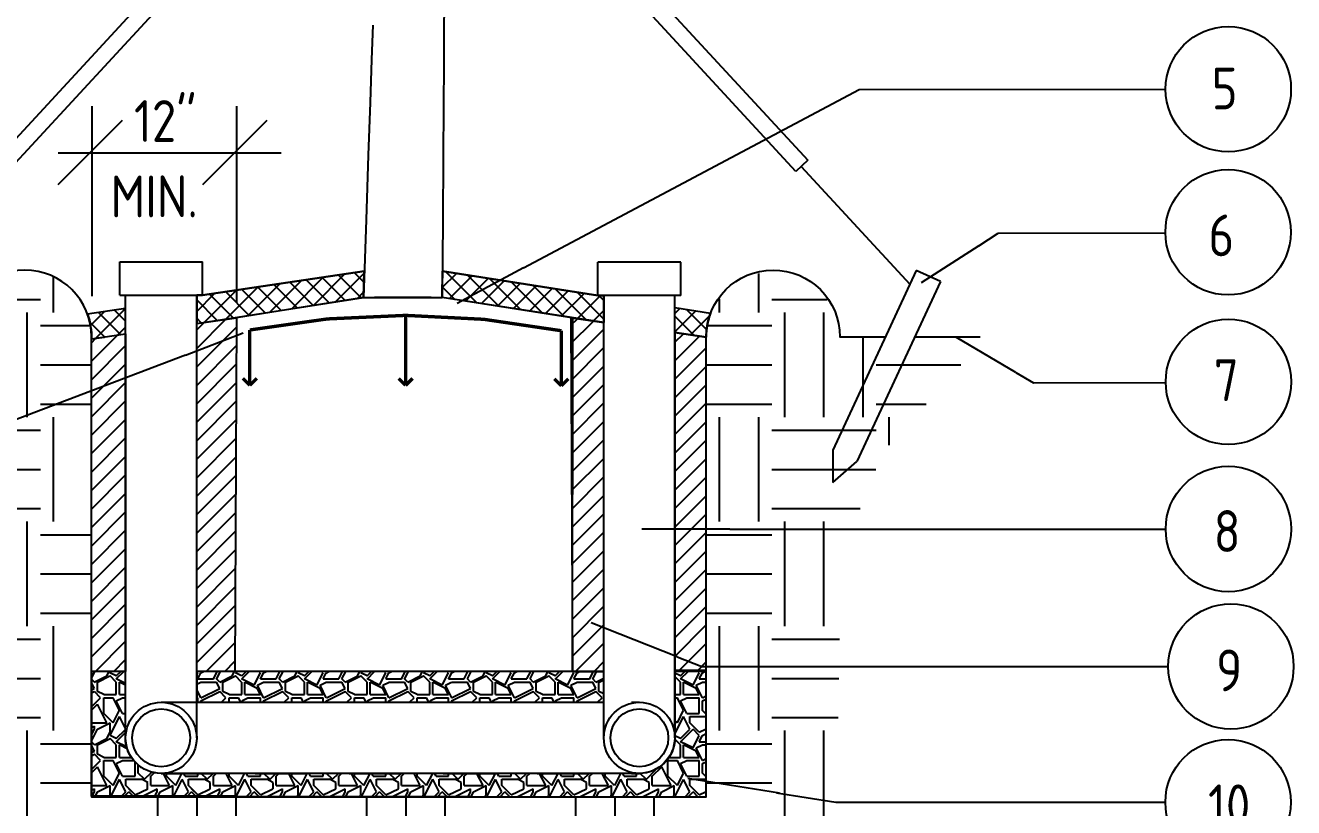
# Model space of a CAD drawing. Extents: x 38.2 to 46.7, y 0 to 11.
# Drawn here: x 40.08 to 43.115, y 2.047 to 3.919 of the extents above; entities that cross this region are included whole.
import ezdxf

# ---------------------------------------------------------------- set-up
doc = ezdxf.new("R2010")
doc.units = 0
doc.header["$MEASUREMENT"] = 0
doc.linetypes.add('HIDDEN2', pattern=[0.1875, 0.125, -0.0625])
doc.layers.get('0').update_dxf_attribs({"linetype": 'CONTINUOUS'})
for name, color, linetype in [('DETAIL', 3, 'CONTINUOUS'), ('HATCH', 7, 'CONTINUOUS'), ('TELV4', 4, 'CONTINUOUS'), ('TEXT', 1, 'CONTINUOUS')]:
    doc.layers.add(name, color=color, linetype=linetype)
doc.styles.add('ARCHITXT', font='ARCHITXT.SHX', dxfattribs={"height": 0.125})
pattern_1 = [(45, (0, 0), (-0.02209708691207961, 0.02209708691207961), [])]
pattern_2 = [(0, (0.03, 0), (0.15, 0.15), [0.045, -0.105]), (0, (0.12, 0.015), (0.15, 0.15), [0.0375, -0.1125]), (0, (0.1125, 0.0225), (0.15, 0.15), [0.03, -0.12]), (0, (0.0675, 0.06), (0.15, 0.15), [0.0225, -0.0225, 0.03, -0.075]), (0, (0.0675, 0.0675), (0.15, 0.15), [0.03, -0.0075, 0.0375, -0.075]), (0, (0, 0.0975), (0.15, 0.15), [0.0375, -0.1125]), (0, (0.1425, 0.105), (0.15, 0.15), [0.0375, -0.1125]), (90, (0, 0.03), (-0.15, 0.15), [0.0225, -0.1275]), (90, (0.0225, 0.1425), (-0.15, 0.15), [0.015, -0.135]), (90, (0.03, 0), (-0.15, 0.15), [0.0225, -0.1275]), (90, (0.045, 0.135), (-0.15, 0.15), [0.0075, -0.1425]), (90, (0.0525, 0.075), (-0.15, 0.15), [0.0225, -0.1275]), (90, (0.0675, 0.0225), (-0.15, 0.15), [0.0375, -0.1125]), (90, (0.0825, 0.1275), (-0.15, 0.15), [0.0225, -0.1275]), (90, (0.0975, 0.0675), (-0.15, 0.15), [0.03, -0.12]), (90, (0.105, 0.0675), (-0.15, 0.15), [0.03, -0.12]), (90, (0.12, 0), (-0.15, 0.15), [0.015, -0.135]), (90, (0.1425, 0.0225), (-0.15, 0.15), [0.0375, -0.1125]), (45, (0.015, 0.015), (1.665334536937735e-17, 0.1500000000028537), [0.0636396, -0.148492434345]), (45, (0.03, 0.0225), (1.665334536937735e-17, 0.1500000000028537), [0.0318198, -0.180312234345]), (45, (0.0975, 0.105), (1.665334536937735e-17, 0.1500000000028537), [0.042426405, -0.169705629345]), (45, (0.0975, 0.1125), (1.665334536937735e-17, 0.1500000000028537), [0.0318198, -0.180312234345]), (135, (0.045, 0.0975), (-0.1500000000028537, 1.665334536937735e-17), [0.01060665, -0.201525384345]), (135, (0.015, 0.015), (-0.1500000000028537, 1.665334536937735e-17), [0.02121315, -0.190918884345]), (135, (0.06, 0.06), (-0.1500000000028537, 1.665334536937735e-17), [0.02121315, -0.190918884345]), (135, (0.0975, 0.0975), (-0.1500000000028537, 1.665334536937735e-17), [0.02121315, -0.190918884345]), (135, (0.1425, 0.1275), (-0.1500000000028537, 1.665334536937735e-17), [0.0318198, -0.180312234345]), (135, (0.1425, 0.12), (-0.1500000000028537, 1.665334536937735e-17), [0.02121315, -0.190918884345]), (135, (0.135, 0.135), (-0.1500000000028537, 1.665334536937735e-17), [0.02121315, -0.190918884345]), (135, (0.09, 0), (-0.1500000000028537, 1.665334536937735e-17), [0.0318198, -0.180312234345]), (26.56505119999999, (0.135, 0.09), (0.1500000000000141, 6.000967223140918e-11), [0.01677, -0.3186401965499999]), (26.56505119999999, (0.0975, 0.0525), (0.1500000000000141, 6.000967223140918e-11), [0.01677, -0.3186401965499999]), (26.56505119999999, (0.045, 0.0975), (0.1500000000000141, 6.000967223140918e-11), [0.03354, -0.30187019655]), (26.56505119999999, (0.0525, 0.135), (0.1500000000000141, 6.000967223140918e-11), [0.03354, -0.30187019655]), (26.56505119999999, (0.0525, 0.0975), (0.1500000000000141, 6.000967223140918e-11), [0.03354, -0.30187019655]), (26.56505119999999, (0.1425, 0.1275), (0.1500000000000141, 6.000967223140918e-11), [0.03354, -0.30187019655]), (26.56505119999999, (0, 0.0525), (0.1500000000000141, 6.000967223140918e-11), [0.0503115, -0.28509869655]), (26.56505119999999, (0, 0.06), (0.1500000000000141, 6.000967223140918e-11), [0.0503115, -0.28509869655]), (26.56505119999999, (0, 0.12), (0.1500000000000141, 6.000967223140918e-11), [0.0503115, -0.28509869655]), (63.43494882, (0.075, 0.1125), (7.649797462150332e-12, 0.1500000000000141), [0.01677, -0.3186401965499999]), (63.43494882, (0.1425, 0.105), (7.649797462150332e-12, 0.1500000000000141), [0.01677, -0.20125019655, 0.03353999999999999, -0.08384999999999998]), (63.43494882, (0.1275, 0.09), (7.649797462150332e-12, 0.1500000000000141), [0.03353999999999999, -0.3018701965499999]), (63.43494882, (0.0375, 0.105), (7.649797462150332e-12, 0.1500000000000141), [0.03353999999999999, -0.3018701965499999]), (63.43494882, (0.03, 0.105), (7.649797462150332e-12, 0.1500000000000141), [0.03353999999999999, -0.3018701965499999]), (63.43494882, (0.0825, 0.12), (7.649797462150332e-12, 0.1500000000000141), [0.05031149999999999, -0.2850986965499999]), (116.5650512, (0.045, 0.0825), (-6.00097221914453e-11, 0.1500000000000141), [0.01677, -0.3186401965499999]), (116.5650512, (0.1425, 0.0675), (-6.00097221914453e-11, 0.1500000000000141), [0.01677, -0.3186401965499999]), (116.5650512, (0.1125, 0.0225), (-6.00097221914453e-11, 0.1500000000000141), [0.03353999999999999, -0.3018701965499999]), (116.5650512, (0.105, 0.03), (-6.00097221914453e-11, 0.1500000000000141), [0.03353999999999999, -0.3018701965499999]), (116.5650512, (0.12, 0.135), (-6.00097221914453e-11, 0.1500000000000141), [0.03353999999999999, -0.3018701965499999]), (116.5650512, (0, 0.06), (-6.00097221914453e-11, 0.1500000000000141), [0.03353999999999999, -0.3018701965499999]), (116.5650512, (0.075, 0), (-6.00097221914453e-11, 0.1500000000000141), [0.05031149999999999, -0.2850986965499999]), (153.43494882, (0.1275, 0.09), (-0.1500000000000141, 7.64984742218644e-12), [0.03354, -0.30187019655]), (153.43494882, (0.135, 0.0825), (-0.1500000000000141, 7.64984742218644e-12), [0.03354, -0.30187019655]), (153.43494882, (0.0225, 0.0075), (-0.1500000000000141, 7.64984742218644e-12), [0.01677, -0.3186401965499999]), (153.43494882, (0.0675, 0.0675), (-0.1500000000000141, 7.64984742218644e-12), [0.01677, -0.3186401965499999]), (153.43494882, (0.0975, 0.1125), (-0.1500000000000141, 7.64984742218644e-12), [0.01677, -0.3186401965499999])]
pattern_3 = [(45, (0, 0), (-0.02209708691207961, 0.02209708691207961), []), (135, (0, 0), (-0.02209708691207961, -0.02209708691207961), [])]

# ---------------------------------------------------------------- blocks, each defined once
blk = doc.blocks.new('AK')
blk.add_text('AK', height=0.001).set_placement((-0.0008503656796463588, -0.0004841765507990203))

msp = doc.modelspace()

# ---------------------------------------------------------------- hatches: boundary and pattern name
at = {"layer": 'DETAIL'}
h = msp.add_hatch(dxfattribs=at)
h.set_pattern_fill('ANSI37', color=9, scale=0.25)
h.set_pattern_definition(pattern_3)
h.paths.add_polyline_path([(40.8910788896658, 3.330886334230545), (40.50421065623917, 3.272976272580129), (40.49003877948993, 3.272349220628262), (40.49003877948993, 3.205363582042318), (40.88890530185918, 3.267745059309441)])
h = msp.add_hatch(dxfattribs=at)
h.set_pattern_fill('ANSI37', color=9, scale=0.25)
h.set_pattern_definition(pattern_3)
h.paths.add_polyline_path([(41.07784406733572, 3.330500520671763), (41.45007768713521, 3.272349220628262), (41.46424956388444, 3.272349220628262), (41.46424970509845, 3.207735385227446), (41.07744022721938, 3.267745059309441)])
h = msp.add_hatch(dxfattribs=at)
h.set_pattern_fill('ANSI37', color=9, scale=0.25)
h.set_pattern_definition(pattern_3)
edge = h.paths.add_edge_path()
edge.add_line((40.32000132042065, 3.18044097828612), (40.32000132042065, 3.241687956372476))
edge.add_line((40.32000132042065, 3.241687956372476), (40.22872526114811, 3.227675649380262))
edge.add_arc((40.07617784351496, 3.172802956643458), 0.1621163996476937, -1.5363150566117838, 19.784119382111328, ccw=False)
edge.add_line((40.23823596763123, 3.168456527920235), (40.32000132042065, 3.18044097828612))
h = msp.add_hatch(dxfattribs=at)
h.set_pattern_fill('ANSI31', color=9, scale=0.25)
h.set_pattern_definition(pattern_1)
h.paths.add_polyline_path([(40.58122183297957, 2.37333438939496), (40.49003877948993, 2.37333438939496), (40.49003877948993, 3.205363582042318), (40.58533201608333, 3.219330831313523)])
h = msp.add_hatch(dxfattribs=at)
h.set_pattern_fill('ANSI31', color=9, scale=0.25)
h.set_pattern_definition(pattern_1)
h.paths.add_polyline_path([(41.3892485638583, 2.37333438939496), (41.46425152868856, 2.37333438939496), (41.4642497050985, 3.207735385227438), (41.38513838075453, 3.219330831313523)])
h = msp.add_hatch(dxfattribs=at)
h.set_pattern_fill('ANSI37', color=9, scale=0.25)
h.set_pattern_definition(pattern_3)
edge = h.paths.add_edge_path()
edge.add_line((41.63428721669237, 3.183702283239093), (41.63428708584755, 3.243571551321755))
edge.add_line((41.63428708584755, 3.243571551321755), (41.7197052705466, 3.230227301304034))
edge.add_arc((41.88498740637653, 3.168922547138687), 0.17628515906842, 159.6496921171041, 178.6814733933748)
edge.add_line((41.70874892389812, 3.172978974320979), (41.63428721669231, 3.183702309248329))
h = msp.add_hatch(dxfattribs=at)
h.set_pattern_fill('ANSI31', color=9, scale=0.25)
h.set_pattern_definition(pattern_1)
h.paths.add_polyline_path([(40.32000132042065, 2.373187384841152), (40.23823596763123, 2.373187384841152), (40.23823596763123, 3.168456527920235), (40.32000132042065, 3.18044097828612)])
h = msp.add_hatch(dxfattribs=at)
h.set_pattern_fill('ANSI31', color=9, scale=0.25)
h.set_pattern_definition([(45, (-0.01618185972490238, 0.00326130495298127), (-0.02209708691207961, 0.02209708691207961), [])])
h.paths.add_polyline_path([(41.63428721669231, 2.376448689794134), (41.70924856385829, 2.376448689794134), (41.70924856385829, 3.172715104515808), (41.63428721669231, 3.183702283239102)])
h = msp.add_hatch(dxfattribs=at)
h.set_pattern_fill('GRAVEL', color=9, scale=0.15)
h.set_pattern_definition(pattern_2)
edge = h.paths.add_edge_path()
edge.add_line((40.32000132042065, 2.373187384841152), (40.23823596763123, 2.373187384841152))
edge.add_line((40.23823596763123, 2.373187384841152), (40.23823596763123, 2.073512609876802))
edge.add_line((40.23823596763123, 2.073512609876802), (41.70924856385829, 2.073512609876802))
edge.add_line((41.70924856385829, 2.073512609876802), (41.70924856385829, 2.373187384841152))
edge.add_line((41.70924856385829, 2.373187384841152), (41.63428898807911, 2.373187384841152))
edge.add_line((41.63428898807911, 2.373187384841152), (41.63393472587832, 2.214275452476701))
edge.add_arc((41.54787371114662, 2.215312650815968), 0.08606726460765698, 270.92996664245493, 359.3095106934482, ccw=False)
edge.add_line((41.54927060584777, 2.129256722942065), (40.40502004995529, 2.129256722942065))
edge.add_arc((40.4054072621576, 2.21525768551895), 0.08600183426788302, 180.6543933842541, 269.74203224718366, ccw=False)
edge.add_line((40.31941103714922, 2.214275452476701), (40.32000132042065, 2.373187384841152))
h = msp.add_hatch(dxfattribs=at)
h.set_pattern_fill('GRAVEL', color=9, scale=0.15)
h.set_pattern_definition(pattern_2)
h.paths.add_polyline_path([(41.46425169050402, 2.299294182011337), (41.46425152900984, 2.373187384841152), (40.49003877948993, 2.373187384841152), (40.49003877948993, 2.299294182011337)])
at = {"layer": 'HATCH'}
h = msp.add_hatch(dxfattribs=at)
h.set_pattern_fill('EARTH', color=256)
h.set_pattern_definition([(0, (-0.3842710160637353, -1.487424794601963), (0.25, 0.25), [0.25, -0.25]), (0, (-0.3842710160637353, -1.393674794601963), (0.25, 0.25), [0.25, -0.25]), (0, (-0.3842710160637353, -1.299924794601963), (0.25, 0.25), [0.25, -0.25]), (90, (-0.3530210160637353, -1.268674794601963), (-0.25, 0.25), [0.25, -0.25]), (90, (-0.2592710160637353, -1.268674794601963), (-0.25, 0.25), [0.25, -0.25]), (90, (-0.1655210160637353, -1.268674794601963), (-0.25, 0.25), [0.25, -0.25])])
edge = h.paths.add_edge_path()
edge.add_line((39.58307342415501, 3.173334389394959), (39.91823596763123, 3.173334389394959))
edge.add_arc((40.07823596763123, 3.173334389394959), 0.1600000000000037, 0, 180, ccw=False)
edge.add_line((40.23823596763123, 3.173334389394959), (40.23823596763123, 2.07516637070377))
edge.add_line((40.23823596763123, 2.07516637070377), (41.70924856385829, 2.073512609876802))
edge.add_line((41.70924856385829, 2.073512609876802), (41.70924856385829, 3.168845027707764))
edge.add_arc((41.86928005505885, 3.168845027707763), 0.1600314912005629, 1.6075287745784976, 179.9999999999997, ccw=False)
edge.add_line((42.0292485638583, 3.173334389394959), (42.3781416304741, 3.173334389394959))
edge.add_line((42.3781416304741, 3.173334389394959), (42.22692747354409, 3.003582133866773))
edge.add_line((42.22692747354409, 3.003582133866773), (42.13109575397468, 2.896001925251896))
edge.add_line((42.13109575397468, 2.896001925251896), (42.0784408016302, 2.768845027707765))
edge.add_line((42.0784408016302, 2.768845027707765), (42.02866099210888, 2.492372337163432))
edge.add_line((42.02866099210888, 2.492372337163432), (42.0245920916696, 2.268726468779378))
edge.add_line((42.0245920916696, 2.268726468779378), (42.02110733049625, 2.016453812338484))
edge.add_line((42.02110733049625, 2.016453812338484), (41.99743324769119, 1.932333700938785))
edge.add_line((41.99743324769119, 1.932333700938785), (41.93956331152395, 1.865300462431677))
edge.add_line((41.93956331152395, 1.865300462431677), (41.76726877386761, 1.815354157704477))
edge.add_line((41.76726877386761, 1.815354157704477), (40.19570672654882, 1.828884053543519))
edge.add_line((40.19570672654882, 1.828884053543519), (40.06878157118334, 1.865124985140583))
edge.add_line((40.06878157118334, 1.865124985140583), (39.99754801306318, 1.900071573832009))
edge.add_line((39.99754801306318, 1.900071573832009), (39.95739824462413, 2.001028493851394))
edge.add_line((39.95739824462413, 2.001028493851394), (39.94703693737424, 2.164112777369156))
edge.add_line((39.94703693737424, 2.164112777369156), (39.92905078355483, 2.465943825344483))
edge.add_line((39.92905078355483, 2.465943825344483), (39.88336813462621, 2.619207895505625))
edge.add_line((39.88336813462621, 2.619207895505625), (39.78547680066575, 2.853995354127378))
edge.add_line((39.78547680066575, 2.853995354127378), (39.64190281777667, 3.095304759326269))
edge.add_line((39.64190281777667, 3.095304759326269), (39.58307342415501, 3.173334389394959))

# ---------------------------------------------------------------- linework, layer by layer
at = {"layer": 'DETAIL'}
for p, q in [((41.93654141488925, 3.581340777068323), (42.19653849622955, 3.299611280702639)), ((40.50421065623917, 3.272976272580129), (40.8910788896658, 3.330886334230545)), ((41.45007768713521, 3.272349220628262), (41.07784406733572, 3.330500520671763)), ((42.21185363091742, 3.332551110188536), (42.01191402652941, 2.902520515600569)), ((42.26988763254776, 3.305568622260806), (42.21185363091742, 3.332551110188536)), ((42.26988763254775, 3.305568622260809), (42.06994802815974, 2.875538027672842)), ((40.58533201608333, 3.219330831313523), (40.58122183297957, 2.37333438939496)), ((41.3892485638583, 2.37333438939496), (41.39005015657006, 3.21825179562942)), ((42.01191402652941, 2.902520515600569), (42.01226378635232, 2.82532487359299)), ((42.01226378635232, 2.82532487359299), (42.06994802815974, 2.875538027672842))]:
    msp.add_line(p, q, dxfattribs=at)
at = {"layer": 'DETAIL', "color": 1}
for p, q in [((40.30582944367142, 3.272976272580129), (40.30582944367142, 3.352887664252244)), ((40.30582944367142, 3.352887664252244), (40.50421065623917, 3.352887664252244)), ((40.50421065623917, 3.272976272580129), (40.50421065623917, 3.352887664252244)), ((41.45007768713521, 3.272349220628262), (41.45007768713521, 3.352260612300376)), ((41.64845889970295, 3.352260612300376), (41.45007768713521, 3.352260612300376)), ((41.64845889970295, 3.272349220628262), (41.64845889970295, 3.352260612300376)), ((40.30582944367142, 3.272976272580128), (40.50421065623917, 3.272976272580129)), ((40.32000132042065, 2.214275452476701), (40.32000132042065, 3.272976272580129)), ((40.49003877948993, 2.214275452476701), (40.49003877948993, 3.272976272580129)), ((41.64845889970295, 3.27234922062826), (41.45007768713521, 3.272349220628262)), ((41.46425187631313, 2.214275452476701), (41.46424956388444, 3.272349220628262)), ((41.63428933538241, 2.214275452476701), (41.63428702295372, 3.272349220628262))]:
    msp.add_line(p, q, dxfattribs=at)
at = {"layer": 'DETAIL', "color": 4}
for p, q in [((40.88890530186081, 3.267745059309695), (40.58533201608333, 3.219330831313523)), ((40.88890530186081, 3.267745059309695), (41.07744022721774, 3.267745059309697)), ((41.05070162456654, 3.267745059309695), (40.91564390451202, 3.267745059309695)), ((41.39276946747686, 3.218483508800978), (41.07744022721774, 3.267745059309697)), ((40.49003877948993, 3.205363582042318), (40.58533201608333, 3.219330831313523)), ((41.39276946747686, 3.218483508800978), (41.46424956388444, 3.208189584795753)), ((40.23823596763123, 3.168456527920235), (40.32000132042065, 3.18044097828612)), ((40.23823596763123, 3.168456527920235), (40.26946909206433, 3.173034406162919)), ((41.63428702295372, 3.183702311139601), (41.70874892389812, 3.172978974320979))]:
    msp.add_line(p, q, dxfattribs=at)
at = {"layer": 'DETAIL', "color": 5}
for p, q in [((41.3892485638583, 2.37333438939496), (40.58122183297957, 2.37333438939496)), ((40.58521397357195, 2.075023453867711), (40.23823596763123, 2.07516637070377)), ((40.58521397357195, 2.075023453867711), (41.70924856385829, 2.073512609876802))]:
    msp.add_line(p, q, dxfattribs=at)
at = {"layer": 'DETAIL', "color": 1, "linetype": 'HIDDEN2'}
for p, q in [((40.40502004995529, 2.299294182011336), (41.54927060584777, 2.299294182011337)), ((40.40502004995529, 2.129256722942064), (41.54927060584777, 2.129256722942065))]:
    msp.add_line(p, q, dxfattribs=at)
at = {"layer": 'DETAIL'}
for points in [[(40.02740223985833, 3.558417305256099), (40.63609941369554, 4.21799374103894), (40.60765426375016, 4.244244652141573), (39.99926261947235, 3.58499928426323)], [(41.92383002822012, 3.569333016872705), (41.32520653568957, 4.217993741038939), (41.35365168563494, 4.244244652141572), (41.9519696486061, 3.595914995879834)], [(41.9519696486061, 3.595914995879832), (41.92383002822011, 3.569333016872703)], [(40.50421065623917, 3.272976272580129), (40.49003877948993, 3.272976272580129), (40.49003877948993, 3.205363582042318), (40.88890530186131, 3.267745059309776), (40.8910788896658, 3.330886334230545)], [(41.45007768713521, 3.272349220628262), (41.46424956388444, 3.272349220628262), (41.4642497050985, 3.207735385227438), (41.07744022721774, 3.267745059309695)]]:
    msp.add_lwpolyline(points, dxfattribs=at)
at = {"layer": 'DETAIL', "color": 5}
for points in [[(40.23823596763123, 2.07516637070377), (40.23823596763123, 3.173334389394959, 1), (39.91823596763123, 3.173334389394959), (39.82565430941759, 3.173334389394959)], [(41.70924856385829, 2.073512609876802), (41.70924856385829, 3.173334389394959, -1), (42.0292485638583, 3.173334389394959), (42.1378269719586, 3.173334389394959)]]:
    msp.add_lwpolyline(points, format="xyb", dxfattribs=at)
at = {"layer": 'DETAIL', "color": 251}
for points in [[(40.8910788896658, 3.330886334230545), (40.50421065623917, 3.272976272580129), (40.49003877948993, 3.272349220628262), (40.49003877948993, 3.205363582042318), (40.88890530185918, 3.267745059309441), (40.8910788896658, 3.330886334230545)], [(41.07784406733572, 3.330500520671763), (41.45007768713521, 3.272349220628262), (41.46424956388444, 3.272349220628262), (41.46424970509845, 3.207735385227446), (41.07744022721938, 3.267745059309441), (41.07784406733572, 3.330500520671763)], [(40.58122183297957, 2.37333438939496), (40.49003877948993, 2.37333438939496), (40.49003877948993, 3.205363582042318), (40.58533201608333, 3.219330831313523), (40.58122183297957, 2.37333438939496)], [(41.3892485638583, 2.37333438939496), (41.46425152868856, 2.37333438939496), (41.4642497050985, 3.207735385227438), (41.38513838075453, 3.219330831313523), (41.3892485638583, 2.37333438939496)], [(40.32000132042065, 2.373187384841152), (40.23823596763123, 2.373187384841152), (40.23823596763123, 3.168456527920235), (40.32000132042065, 3.18044097828612), (40.32000132042065, 2.373187384841152)], [(41.63428721669231, 2.376448689794134), (41.70924856385829, 2.376448689794134), (41.70924856385829, 3.172715104515808), (41.63428721669231, 3.183702283239102), (41.63428721669231, 2.376448689794134)]]:
    msp.add_lwpolyline(points, dxfattribs=at)
at = {"layer": 'DETAIL'}
for points in [[(40.32000132042065, 3.18044097828612), (40.32000132042065, 3.241687956372476), (40.22872526114811, 3.227675649380262, -0.09329723773891), (40.23823596763123, 3.168456527920235), (40.32000132042065, 3.18044097828612)], [(41.63428721669237, 3.183702283239093), (41.63428708584755, 3.243571551321755), (41.7197052705466, 3.230227301304034, 0.0832332233018351), (41.70874892389812, 3.172978974320979), (41.63428721669231, 3.183702309248329)]]:
    msp.add_lwpolyline(points, format="xyb", dxfattribs=at)
at = {"layer": 'DETAIL', "const_width": 0.008}
msp.add_lwpolyline([(40.61708783642995, 3.190027075799181, -0.09615167834344213), (41.36257199340746, 3.188169358462226, -0.09615167834344213)], format="xyb", dxfattribs=at)
for points in [[(40.98991922623863, 3.224937993566619), (40.98991922623862, 3.057541527341328)], [(40.61708783642995, 3.190027075799181), (40.61708783642995, 3.057541527341328)], [(41.36257199340746, 3.188169358462226), (41.36257199340746, 3.056577162195119)], [(40.61708783642995, 3.057541527341328), (40.60040326795026, 3.074226095821015)], [(40.61708783642995, 3.057541527341328), (40.63377240490964, 3.074226095821015)], [(40.98991922623862, 3.057541527341328), (40.97323465775893, 3.074226095821015)], [(40.98991922623862, 3.057541527341328), (41.00660379471831, 3.074226095821015)], [(41.36257199340746, 3.056577162195119), (41.34588742492777, 3.073261730674805)], [(41.36257199340746, 3.056577162195119), (41.37925656188715, 3.073261730674805)]]:
    msp.add_lwpolyline(points, dxfattribs=at)
at = {"layer": 'DETAIL', "color": 5}
msp.add_lwpolyline([(42.20840628554944, 3.173334389394959), (42.36441110733451, 3.173334389394959)], dxfattribs=at)
at = {"layer": 'DETAIL', "color": 251}
msp.add_lwpolyline([(40.32000132042065, 2.373187384841152), (40.23823596763123, 2.373187384841152), (40.23823596763123, 2.073512609876802), (41.70924856385829, 2.073512609876802), (41.70924856385829, 2.373187384841152), (41.63428898807911, 2.373187384841152), (41.63393472587832, 2.214275452476701, -0.4059539235106558), (41.54927060584777, 2.129256722942065), (40.40502004995529, 2.129256722942065, -0.409557270336008), (40.31941103714922, 2.214275452476701)], format="xyb", close=True, dxfattribs=at)
msp.add_lwpolyline([(41.46425169050402, 2.299294182011337), (41.46425152900984, 2.373187384841152), (40.49003877948993, 2.373187384841152), (40.49003877948993, 2.299294182011337)], close=True, dxfattribs=at)
at = {"layer": 'DETAIL', "color": 1}
for centre, radius in [((40.40502004995529, 2.214275452476701), 0.08501872953463625), ((40.40502004995529, 2.214275452476701), 0.06907769441797562), ((41.54927060584777, 2.214275452476701), 0.08501872953463625), ((41.54927060584777, 2.214275452476701), 0.06907769441797562)]:
    msp.add_circle(centre, radius, dxfattribs=at)
at = {"layer": 'TELV4'}
for points in [[(41.092006351172, 4.4706864643489), (41.091709594054, 4.465885512781409), (41.09132715264374, 4.458791753621438), (41.09090017040099, 4.449580791779811), (41.0904282646994, 4.437756421059102), (41.08991105291266, 4.422822435261882), (41.08934815241438, 4.404282628190726), (41.08873918057825, 4.381640793648206), (41.08808604692882, 4.354556579804025), (41.08739982959434, 4.323313052296406), (41.08669389885399, 4.288349131130705), (41.08598162498694, 4.250103736312273), (41.08527637827236, 4.209015787846465), (41.08459152898941, 4.165524205738638), (41.08394044741727, 4.120067909994143), (41.08333650383511, 4.073085820618334), (41.08278454092619, 4.02418243207708), (41.08225529099021, 3.969624536678296), (41.08171095873094, 3.904844501190418), (41.08111374885218, 3.825274692381875), (41.08042586605769, 3.7263474770211), (41.07960951505127, 3.603495221876524), (41.07862690053668, 3.452150293716579), (41.07744022721774, 3.267745059309695)], [(40.91124829132007, 3.91884909514003), (40.90846218697029, 3.836890257740246), (40.90495598434968, 3.734420880288527), (40.90060853495803, 3.607820517953666), (40.89529869029514, 3.453468725904458), (40.88890530186081, 3.267745059309697)]]:
    msp.add_lwpolyline(points, dxfattribs=at)
at = {"layer": 'TEXT'}
for p, q in [((41.27194969216055, 3.338720012381171), (42.07514328340557, 3.765251094591014)), ((42.07514328340557, 3.765251094591014), (42.80840936795401, 3.766288849236971)), ((42.36174749771875, 3.391507603678418), (42.4076007398615, 3.421700145509575)), ((42.4076007398615, 3.421700145509575), (42.80777534154937, 3.422266492516269)), ((40.46307952283665, 3.12951758768294), (39.58327955435216, 2.796404754642233)), ((42.45005986617228, 3.087988581920726), (42.49194386357492, 3.063888261939471)), ((42.49194386357492, 3.063888261939471), (42.80864590864586, 3.064454608946166)), ((41.76529113107145, 2.713851711966442), (42.80863879028741, 2.713851711966446)), ((41.63974866404904, 2.408399869626519), (41.69877788697978, 2.385110371764256)), ((41.69877788697978, 2.385110371764255), (42.81473461457846, 2.385110371764259)), ((41.87757806137351, 2.08286759060199), (42.01936005402229, 2.060129373976467)), ((42.01936005402229, 2.06012937397647), (42.80777290615516, 2.060129373976471))]:
    msp.add_line(p, q, dxfattribs=at)
at = {"layer": 'TEXT', "color": 1}
for p, q in [((40.23928212686696, 3.725670709411407), (40.23928212686696, 3.270639306156887)), ((40.585415537568, 3.725670709411406), (40.585415537568, 3.255914021504329)), ((40.15854736552925, 3.613840061124979), (40.69176211241143, 3.613840061124979))]:
    msp.add_line(p, q, dxfattribs=at)
at = {"layer": 'TEXT', "color": 4}
for p, q in [((40.31168433428343, 3.690831110079463), (40.15782964352341, 3.536849012170496)), ((40.65781774498449, 3.690831110079462), (40.50396305422446, 3.536849012170495))]:
    msp.add_line(p, q, dxfattribs=at)
at = {"layer": 'TEXT', "color": 5}
for p, q in [((42.36174749771875, 3.391507603678418), (42.22346020891023, 3.302779626403249)), ((41.27194969216055, 3.338720012381171), (41.11338568975358, 3.253621751864937)), ((40.46307952283665, 3.12951758768294), (40.60134033186726, 3.182840108877215)), ((42.45005986617228, 3.087988581920726), (42.30830332927515, 3.171872449409273)), ((41.76529113107145, 2.713851711966442), (41.55532860561989, 2.713851711966442)), ((41.63974866404904, 2.408399869626519), (41.43397497169945, 2.489586199551776)), ((41.88445674459344, 2.081764425198322), (41.66497744850263, 2.116963308258827))]:
    msp.add_line(p, q, dxfattribs=at)
at = {"layer": 'TEXT', "color": 4}
for centre in [(42.9584088829949, 3.765907421004194), (42.95776822319092, 3.423727812763824), (42.95863879028742, 3.065915929193721), (42.95863879028742, 2.713851711966442), (42.96473461457845, 2.385110371764257), (42.95777290615516, 2.060129373976471)]:
    msp.add_circle(centre, 0.15, dxfattribs=at)

# ---------------------------------------------------------------- block references
at = {"xscale": 0.01333333333333333, "yscale": 0.01333333333333333, "zscale": 0.01333333333333333, "rotation": 356.0509739601331}
msp.add_blockref('AK', (41.08486536128533, 3.804740284606891), dxfattribs=at)

# ---------------------------------------------------------------- texts
at = {"layer": 'TEXT', "style": 'ARCHITXT'}
for s, p in [('5', (42.9185999724432, 3.717836915979106)), ('12"  ', (40.34012127456712, 3.639824290713859)), ('MIN.  ', (40.28387675906482, 3.459570217934659)), ('6', (42.91095339056645, 3.366337827629517)), ('7', (42.92383568130047, 3.020073369843741)), ('8', (42.92333284755481, 2.658893083514079)), ('9', (42.92920827587367, 2.325705738394224)), ('10', (42.91005228969077, 2.002867183283416))]:
    msp.add_text(s, height=0.1, dxfattribs=at).set_placement(p)

doc.saveas('drawing.dxf')
